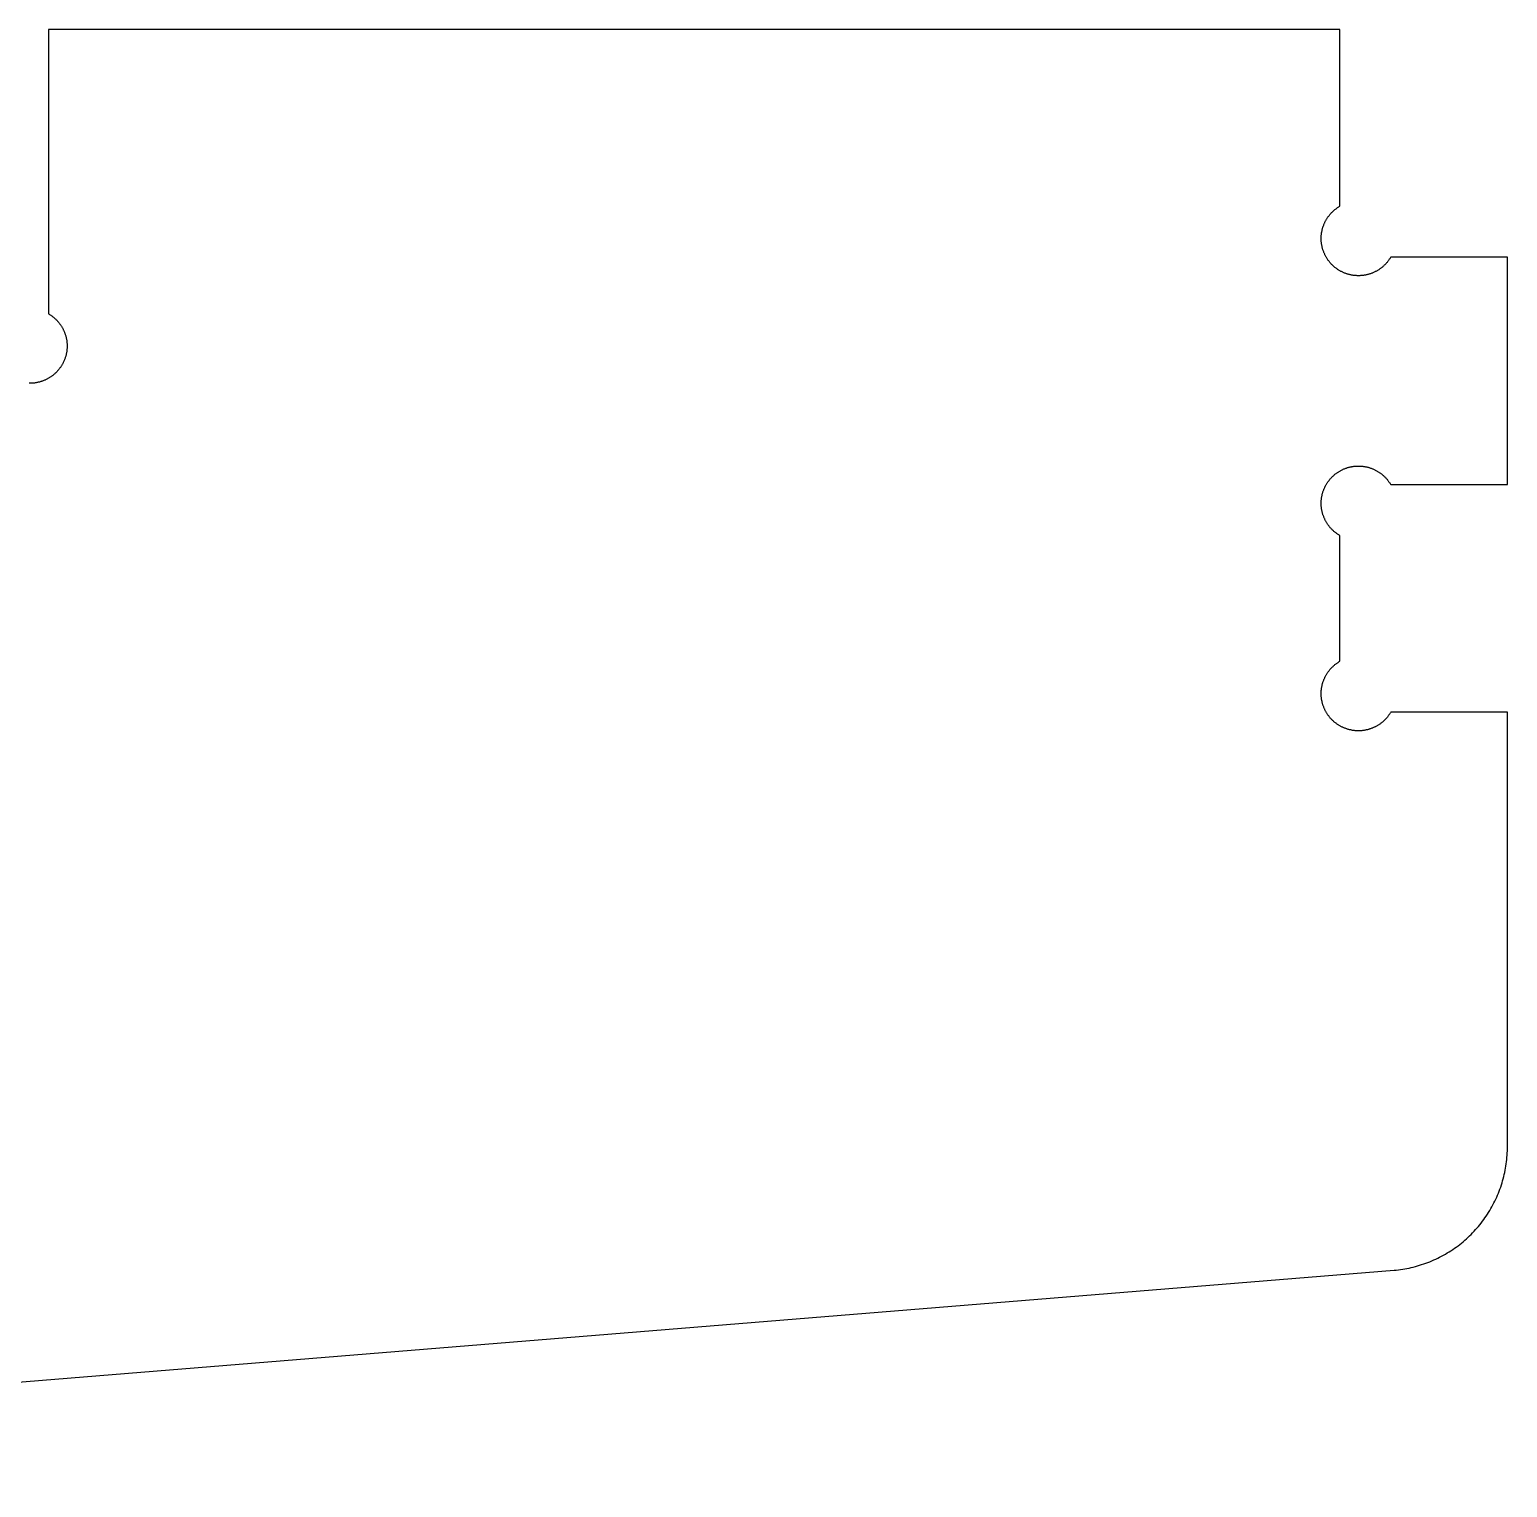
# Model space of a CAD drawing. Header units: metres. Extents: x 20 to 1960, y 15 to 485.
# Drawn here: x 1232 to 1470, y 250.1 to 485 of the extents above; entities that cross this region are included whole.
import ezdxf

# ---------------------------------------------------------------- set-up
doc = ezdxf.new("R2010")
doc.units = ezdxf.units.M

msp = doc.modelspace()

# ---------------------------------------------------------------- linework, layer by layer
for p, q in [((1443, 485), (1235, 485)), ((1235, 485), (1235, 439.196)), ((1443, 456.529), (1443, 485)), ((1440.97, 454.601), (1441.03, 454.688)), ((1441.03, 454.688), (1441.09, 454.775)), ((1441.09, 454.775), (1441.15, 454.86)), ((1441.15, 454.86), (1441.21, 454.944)), ((1441.21, 454.944), (1441.27, 455.027)), ((1441.27, 455.027), (1441.34, 455.109)), ((1441.34, 455.109), (1441.4, 455.19)), ((1441.4, 455.19), (1441.47, 455.27)), ((1441.47, 455.27), (1441.54, 455.348)), ((1441.54, 455.348), (1441.61, 455.425)), ((1441.61, 455.425), (1441.68, 455.501)), ((1441.68, 455.501), (1441.76, 455.576)), ((1441.76, 455.576), (1441.83, 455.649)), ((1441.83, 455.649), (1441.91, 455.721)), ((1441.91, 455.721), (1441.99, 455.792)), ((1441.99, 455.792), (1442.06, 455.862)), ((1442.06, 455.862), (1442.14, 455.93)), ((1442.14, 455.93), (1442.22, 455.996)), ((1442.22, 455.996), (1442.31, 456.061)), ((1442.31, 456.061), (1442.39, 456.125)), ((1442.39, 456.125), (1442.47, 456.187)), ((1442.47, 456.187), (1442.56, 456.248)), ((1442.56, 456.248), (1442.64, 456.308)), ((1442.64, 456.308), (1442.73, 456.365)), ((1442.73, 456.365), (1442.82, 456.422)), ((1442.82, 456.422), (1442.91, 456.476)), ((1442.91, 456.476), (1443, 456.529)), ((1440.07, 452.272), (1440.09, 452.375)), ((1440.09, 452.375), (1440.11, 452.478)), ((1440.11, 452.478), (1440.13, 452.581)), ((1440.13, 452.581), (1440.15, 452.683)), ((1440.15, 452.683), (1440.18, 452.785)), ((1440.18, 452.785), (1440.2, 452.886)), ((1440.2, 452.886), (1440.23, 452.987)), ((1440.23, 452.987), (1440.26, 453.088)), ((1440.26, 453.088), (1440.29, 453.187)), ((1440.29, 453.187), (1440.33, 453.287)), ((1440.33, 453.287), (1440.36, 453.385)), ((1440.36, 453.385), (1440.4, 453.484)), ((1440.4, 453.484), (1440.44, 453.581)), ((1440.44, 453.581), (1440.48, 453.678)), ((1440.48, 453.678), (1440.52, 453.774)), ((1440.52, 453.774), (1440.56, 453.869)), ((1440.56, 453.869), (1440.61, 453.964)), ((1440.61, 453.964), (1440.65, 454.057)), ((1440.65, 454.057), (1440.7, 454.15)), ((1440.7, 454.15), (1440.75, 454.242)), ((1440.75, 454.242), (1440.8, 454.333)), ((1440.8, 454.333), (1440.86, 454.424)), ((1440.86, 454.424), (1440.91, 454.513)), ((1440.91, 454.513), (1440.97, 454.601)), ((1440, 451.543), (1440.01, 451.647)), ((1440, 451.438), (1440, 451.543)), ((1440, 451.333), (1440, 451.438)), ((1440, 451.229), (1440, 451.333)), ((1440, 451.124), (1440, 451.229)), ((1440.01, 451.019), (1440, 451.124)), ((1440.01, 451.752), (1440.02, 451.856)), ((1440.01, 451.647), (1440.01, 451.752)), ((1440.01, 450.915), (1440.01, 451.019)), ((1440.02, 450.81), (1440.01, 450.915)), ((1440.02, 451.856), (1440.03, 451.961)), ((1440.03, 450.706), (1440.02, 450.81)), ((1440.03, 451.961), (1440.04, 452.065)), ((1440.04, 450.602), (1440.03, 450.706)), ((1440.04, 452.065), (1440.06, 452.168)), ((1440.06, 450.498), (1440.04, 450.602)), ((1440.06, 452.168), (1440.07, 452.272)), ((1440.07, 450.395), (1440.06, 450.498)), ((1440.09, 450.291), (1440.07, 450.395)), ((1440.11, 450.188), (1440.09, 450.291)), ((1440.13, 450.086), (1440.11, 450.188)), ((1440.15, 449.984), (1440.13, 450.086)), ((1440.18, 449.882), (1440.15, 449.984)), ((1440.2, 449.78), (1440.18, 449.882)), ((1440.23, 449.68), (1440.2, 449.78)), ((1440.26, 449.579), (1440.23, 449.68)), ((1440.29, 449.479), (1440.26, 449.579)), ((1440.33, 449.38), (1440.29, 449.479)), ((1440.36, 449.281), (1440.33, 449.38)), ((1440.4, 449.183), (1440.36, 449.281)), ((1440.44, 449.086), (1440.4, 449.183)), ((1440.48, 448.989), (1440.44, 449.086)), ((1440.52, 448.893), (1440.48, 448.989)), ((1440.56, 448.798), (1440.52, 448.893)), ((1440.61, 448.703), (1440.56, 448.798)), ((1440.65, 448.609), (1440.61, 448.703)), ((1440.7, 448.517), (1440.65, 448.609)), ((1440.75, 448.424), (1440.7, 448.517)), ((1440.8, 448.333), (1440.75, 448.424)), ((1440.86, 448.243), (1440.8, 448.333)), ((1440.91, 448.154), (1440.86, 448.243)), ((1440.97, 448.065), (1440.91, 448.154)), ((1441.03, 447.978), (1440.97, 448.065)), ((1441.09, 447.892), (1441.03, 447.978)), ((1441.15, 447.807), (1441.09, 447.892)), ((1441.21, 447.722), (1441.15, 447.807)), ((1441.27, 447.639), (1441.21, 447.722)), ((1441.34, 447.557), (1441.27, 447.639)), ((1441.4, 447.477), (1441.34, 447.557)), ((1450.66, 447.557), (1450.6, 447.477)), ((1450.73, 447.639), (1450.66, 447.557)), ((1450.79, 447.722), (1450.73, 447.639)), ((1450.85, 447.807), (1450.79, 447.722)), ((1450.91, 447.892), (1450.85, 447.807)), ((1450.97, 447.978), (1450.91, 447.892)), ((1451.03, 448.065), (1450.97, 447.978)), ((1451.09, 448.154), (1451.03, 448.065)), ((1451.14, 448.243), (1451.09, 448.154)), ((1451.2, 448.333), (1451.14, 448.243)), ((1470, 448.333), (1451.2, 448.333)), ((1470, 411.667), (1470, 448.333)), ((1441.47, 447.397), (1441.4, 447.477)), ((1441.54, 447.319), (1441.47, 447.397)), ((1441.61, 447.241), (1441.54, 447.319)), ((1441.68, 447.165), (1441.61, 447.241)), ((1441.76, 447.091), (1441.68, 447.165)), ((1441.83, 447.017), (1441.76, 447.091)), ((1441.91, 446.945), (1441.83, 447.017)), ((1441.99, 446.874), (1441.91, 446.945)), ((1442.06, 446.805), (1441.99, 446.874)), ((1442.14, 446.737), (1442.06, 446.805)), ((1442.22, 446.67), (1442.14, 446.737)), ((1442.31, 446.605), (1442.22, 446.67)), ((1442.39, 446.542), (1442.31, 446.605)), ((1442.47, 446.479), (1442.39, 446.542)), ((1442.56, 446.418), (1442.47, 446.479)), ((1442.64, 446.359), (1442.56, 446.418)), ((1442.73, 446.301), (1442.64, 446.359)), ((1442.82, 446.245), (1442.73, 446.301)), ((1442.91, 446.19), (1442.82, 446.245)), ((1443, 446.137), (1442.91, 446.19)), ((1443.09, 446.086), (1443, 446.137)), ((1443.18, 446.036), (1443.09, 446.086)), ((1443.28, 445.987), (1443.18, 446.036)), ((1443.37, 445.941), (1443.28, 445.987)), ((1443.46, 445.896), (1443.37, 445.941)), ((1443.56, 445.852), (1443.46, 445.896)), ((1443.66, 445.81), (1443.56, 445.852)), ((1443.75, 445.77), (1443.66, 445.81)), ((1443.85, 445.732), (1443.75, 445.77)), ((1443.95, 445.695), (1443.85, 445.732)), ((1444.05, 445.66), (1443.95, 445.695)), ((1444.15, 445.627), (1444.05, 445.66)), ((1444.25, 445.596), (1444.15, 445.627)), ((1444.35, 445.566), (1444.25, 445.596)), ((1444.45, 445.538), (1444.35, 445.566)), ((1444.55, 445.512), (1444.45, 445.538)), ((1444.65, 445.487), (1444.55, 445.512)), ((1444.75, 445.464), (1444.65, 445.487)), ((1444.86, 445.444), (1444.75, 445.464)), ((1444.96, 445.424), (1444.86, 445.444)), ((1445.06, 445.407), (1444.96, 445.424)), ((1445.16, 445.392), (1445.06, 445.407)), ((1445.27, 445.378), (1445.16, 445.392)), ((1445.37, 445.366), (1445.27, 445.378)), ((1445.48, 445.356), (1445.37, 445.366)), ((1445.58, 445.348), (1445.48, 445.356)), ((1445.69, 445.342), (1445.58, 445.348)), ((1445.79, 445.337), (1445.69, 445.342)), ((1445.9, 445.334), (1445.79, 445.337)), ((1446, 445.333), (1445.9, 445.334)), ((1446.1, 445.334), (1446, 445.333)), ((1446.21, 445.337), (1446.1, 445.334)), ((1446.31, 445.342), (1446.21, 445.337)), ((1446.42, 445.348), (1446.31, 445.342)), ((1446.52, 445.356), (1446.42, 445.348)), ((1446.63, 445.366), (1446.52, 445.356)), ((1446.73, 445.378), (1446.63, 445.366)), ((1446.84, 445.392), (1446.73, 445.378)), ((1446.94, 445.407), (1446.84, 445.392)), ((1447.04, 445.424), (1446.94, 445.407)), ((1447.14, 445.444), (1447.04, 445.424)), ((1447.25, 445.464), (1447.14, 445.444)), ((1447.35, 445.487), (1447.25, 445.464)), ((1447.45, 445.512), (1447.35, 445.487)), ((1447.55, 445.538), (1447.45, 445.512)), ((1447.65, 445.566), (1447.55, 445.538)), ((1447.75, 445.596), (1447.65, 445.566)), ((1447.85, 445.627), (1447.75, 445.596)), ((1447.95, 445.66), (1447.85, 445.627)), ((1448.05, 445.695), (1447.95, 445.66)), ((1448.15, 445.732), (1448.05, 445.695)), ((1448.25, 445.77), (1448.15, 445.732)), ((1448.34, 445.81), (1448.25, 445.77)), ((1448.44, 445.852), (1448.34, 445.81)), ((1448.54, 445.896), (1448.44, 445.852)), ((1448.63, 445.941), (1448.54, 445.896)), ((1448.72, 445.987), (1448.63, 445.941)), ((1448.82, 446.036), (1448.72, 445.987)), ((1448.91, 446.086), (1448.82, 446.036)), ((1449, 446.137), (1448.91, 446.086)), ((1449.09, 446.19), (1449, 446.137)), ((1449.18, 446.245), (1449.09, 446.19)), ((1449.27, 446.301), (1449.18, 446.245)), ((1449.36, 446.359), (1449.27, 446.301)), ((1449.44, 446.418), (1449.36, 446.359)), ((1449.53, 446.479), (1449.44, 446.418)), ((1449.61, 446.542), (1449.53, 446.479)), ((1449.69, 446.605), (1449.61, 446.542)), ((1449.78, 446.67), (1449.69, 446.605)), ((1449.86, 446.737), (1449.78, 446.67)), ((1449.94, 446.805), (1449.86, 446.737)), ((1450.01, 446.874), (1449.94, 446.805)), ((1450.09, 446.945), (1450.01, 446.874)), ((1450.17, 447.017), (1450.09, 446.945)), ((1450.24, 447.091), (1450.17, 447.017)), ((1450.32, 447.165), (1450.24, 447.091)), ((1450.39, 447.241), (1450.32, 447.165)), ((1450.46, 447.319), (1450.39, 447.241)), ((1450.53, 447.397), (1450.46, 447.319)), ((1450.6, 447.477), (1450.53, 447.397)), ((1235, 439.196), (1235.09, 439.143)), ((1235.09, 439.143), (1235.18, 439.088)), ((1235.18, 439.088), (1235.27, 439.032)), ((1235.27, 439.032), (1235.36, 438.974)), ((1235.36, 438.974), (1235.44, 438.915)), ((1235.44, 438.915), (1235.53, 438.854)), ((1235.53, 438.854), (1235.61, 438.792)), ((1235.61, 438.792), (1235.69, 438.728)), ((1235.69, 438.728), (1235.78, 438.663)), ((1235.78, 438.663), (1235.86, 438.596)), ((1235.86, 438.596), (1235.94, 438.528)), ((1235.94, 438.528), (1236.01, 438.459)), ((1236.01, 438.459), (1236.09, 438.388)), ((1236.09, 438.388), (1236.17, 438.316)), ((1236.17, 438.316), (1236.24, 438.243)), ((1236.24, 438.243), (1236.32, 438.168)), ((1236.32, 438.168), (1236.39, 438.092)), ((1236.39, 438.092), (1236.46, 438.015)), ((1236.46, 438.015), (1236.53, 437.936)), ((1236.53, 437.936), (1236.6, 437.857)), ((1236.6, 437.857), (1236.66, 437.776)), ((1236.66, 437.776), (1236.73, 437.694)), ((1236.73, 437.694), (1236.79, 437.611)), ((1236.79, 437.611), (1236.85, 437.527)), ((1236.85, 437.527), (1236.91, 437.441)), ((1236.91, 437.441), (1236.97, 437.355)), ((1236.97, 437.355), (1237.03, 437.268)), ((1237.03, 437.268), (1237.09, 437.18)), ((1237.09, 437.18), (1237.14, 437.09)), ((1237.14, 437.09), (1237.2, 437)), ((1237.2, 437), (1237.25, 436.909)), ((1237.25, 436.909), (1237.3, 436.817)), ((1237.3, 436.817), (1237.35, 436.724)), ((1237.35, 436.724), (1237.39, 436.63)), ((1237.39, 436.63), (1237.44, 436.536)), ((1237.44, 436.536), (1237.48, 436.44)), ((1237.48, 436.44), (1237.52, 436.344)), ((1237.52, 436.344), (1237.56, 436.248)), ((1237.56, 436.248), (1237.6, 436.15)), ((1237.6, 436.15), (1237.64, 436.052)), ((1237.64, 436.052), (1237.67, 435.953)), ((1237.67, 435.953), (1237.71, 435.854)), ((1237.71, 435.854), (1237.74, 435.754)), ((1237.74, 435.754), (1237.77, 435.654)), ((1237.77, 435.654), (1237.8, 435.553)), ((1237.8, 435.553), (1237.82, 435.452)), ((1237.82, 435.452), (1237.85, 435.35)), ((1237.85, 435.35), (1237.87, 435.247)), ((1237.87, 435.247), (1237.89, 435.145)), ((1237.89, 435.145), (1237.91, 435.042)), ((1237.91, 435.042), (1237.93, 434.939)), ((1237.93, 434.939), (1237.94, 434.835)), ((1237.94, 434.835), (1237.96, 434.731)), ((1237.96, 433.269), (1237.94, 433.165)), ((1237.96, 434.731), (1237.97, 434.627)), ((1237.97, 433.373), (1237.96, 433.269)), ((1237.97, 434.627), (1237.98, 434.523)), ((1237.98, 433.477), (1237.97, 433.373)), ((1237.98, 434.523), (1237.99, 434.419)), ((1237.99, 433.581), (1237.98, 433.477)), ((1237.99, 434.419), (1237.99, 434.314)), ((1237.99, 434.314), (1238, 434.209)), ((1238, 433.791), (1237.99, 433.686)), ((1237.99, 433.686), (1237.99, 433.581)), ((1238, 434.209), (1238, 434.105)), ((1238, 434.105), (1238, 434)), ((1238, 434), (1238, 433.895)), ((1238, 433.895), (1238, 433.791)), ((1237.14, 430.91), (1237.09, 430.82)), ((1237.2, 431), (1237.14, 430.91)), ((1237.25, 431.091), (1237.2, 431)), ((1237.3, 431.183), (1237.25, 431.091)), ((1237.35, 431.276), (1237.3, 431.183)), ((1237.39, 431.37), (1237.35, 431.276)), ((1237.44, 431.464), (1237.39, 431.37)), ((1237.48, 431.56), (1237.44, 431.464)), ((1237.52, 431.656), (1237.48, 431.56)), ((1237.56, 431.752), (1237.52, 431.656)), ((1237.6, 431.85), (1237.56, 431.752)), ((1237.64, 431.948), (1237.6, 431.85)), ((1237.67, 432.047), (1237.64, 431.948)), ((1237.71, 432.146), (1237.67, 432.047)), ((1237.74, 432.246), (1237.71, 432.146)), ((1237.77, 432.346), (1237.74, 432.246)), ((1237.8, 432.447), (1237.77, 432.346)), ((1237.82, 432.548), (1237.8, 432.447)), ((1237.85, 432.65), (1237.82, 432.548)), ((1237.87, 432.753), (1237.85, 432.65)), ((1237.89, 432.855), (1237.87, 432.753)), ((1237.91, 432.958), (1237.89, 432.855)), ((1237.93, 433.061), (1237.91, 432.958)), ((1237.94, 433.165), (1237.93, 433.061)), ((1234.44, 428.519), (1234.34, 428.477)), ((1234.54, 428.562), (1234.44, 428.519)), ((1234.63, 428.607), (1234.54, 428.562)), ((1234.72, 428.654), (1234.63, 428.607)), ((1234.82, 428.702), (1234.72, 428.654)), ((1234.91, 428.752), (1234.82, 428.702)), ((1235, 428.804), (1234.91, 428.752)), ((1235.09, 428.857), (1235, 428.804)), ((1235.18, 428.912), (1235.09, 428.857)), ((1235.27, 428.968), (1235.18, 428.912)), ((1235.36, 429.026), (1235.27, 428.968)), ((1235.44, 429.085), (1235.36, 429.026)), ((1235.53, 429.146), (1235.44, 429.085)), ((1235.61, 429.208), (1235.53, 429.146)), ((1235.69, 429.272), (1235.61, 429.208)), ((1235.78, 429.337), (1235.69, 429.272)), ((1235.86, 429.404), (1235.78, 429.337)), ((1235.94, 429.472), (1235.86, 429.404)), ((1236.01, 429.541), (1235.94, 429.472)), ((1236.09, 429.612), (1236.01, 429.541)), ((1236.17, 429.684), (1236.09, 429.612)), ((1236.24, 429.757), (1236.17, 429.684)), ((1236.32, 429.832), (1236.24, 429.757)), ((1236.39, 429.908), (1236.32, 429.832)), ((1236.46, 429.985), (1236.39, 429.908)), ((1236.53, 430.064), (1236.46, 429.985)), ((1236.6, 430.143), (1236.53, 430.064)), ((1236.66, 430.224), (1236.6, 430.143)), ((1236.73, 430.306), (1236.66, 430.224)), ((1236.79, 430.389), (1236.73, 430.306)), ((1236.85, 430.473), (1236.79, 430.389)), ((1236.91, 430.559), (1236.85, 430.473)), ((1236.97, 430.645), (1236.91, 430.559)), ((1237.03, 430.732), (1236.97, 430.645)), ((1237.09, 430.82), (1237.03, 430.732)), ((1232, 428), (1231.9, 428.001)), ((1232.1, 428.001), (1232, 428)), ((1232.21, 428.004), (1232.1, 428.001)), ((1232.31, 428.008), (1232.21, 428.004)), ((1232.42, 428.015), (1232.31, 428.008)), ((1232.52, 428.023), (1232.42, 428.015)), ((1232.63, 428.033), (1232.52, 428.023)), ((1232.73, 428.045), (1232.63, 428.033)), ((1232.84, 428.058), (1232.73, 428.045)), ((1232.94, 428.074), (1232.84, 428.058)), ((1233.04, 428.091), (1232.94, 428.074)), ((1233.14, 428.11), (1233.04, 428.091)), ((1233.25, 428.131), (1233.14, 428.11)), ((1233.35, 428.154), (1233.25, 428.131)), ((1233.45, 428.178), (1233.35, 428.154)), ((1233.55, 428.204), (1233.45, 428.178)), ((1233.65, 428.232), (1233.55, 428.204)), ((1233.75, 428.262), (1233.65, 428.232)), ((1233.85, 428.294), (1233.75, 428.262)), ((1233.95, 428.327), (1233.85, 428.294)), ((1234.05, 428.362), (1233.95, 428.327)), ((1234.15, 428.399), (1234.05, 428.362)), ((1234.25, 428.437), (1234.15, 428.399)), ((1234.34, 428.477), (1234.25, 428.437)), ((1443.66, 414.19), (1443.75, 414.23)), ((1443.75, 414.23), (1443.85, 414.268)), ((1443.85, 414.268), (1443.95, 414.305)), ((1443.95, 414.305), (1444.05, 414.34)), ((1444.05, 414.34), (1444.15, 414.373)), ((1444.15, 414.373), (1444.25, 414.404)), ((1444.25, 414.404), (1444.35, 414.434)), ((1444.35, 414.434), (1444.45, 414.462)), ((1444.45, 414.462), (1444.55, 414.488)), ((1444.55, 414.488), (1444.65, 414.513)), ((1444.65, 414.513), (1444.75, 414.536)), ((1444.75, 414.536), (1444.86, 414.556)), ((1444.86, 414.556), (1444.96, 414.576)), ((1444.96, 414.576), (1445.06, 414.593)), ((1445.06, 414.593), (1445.16, 414.608)), ((1445.16, 414.608), (1445.27, 414.622)), ((1445.27, 414.622), (1445.37, 414.634)), ((1445.37, 414.634), (1445.48, 414.644)), ((1445.48, 414.644), (1445.58, 414.652)), ((1445.58, 414.652), (1445.69, 414.658)), ((1445.69, 414.658), (1445.79, 414.663)), ((1445.79, 414.663), (1445.9, 414.666)), ((1445.9, 414.666), (1446, 414.667)), ((1446, 414.667), (1446.1, 414.666)), ((1446.1, 414.666), (1446.21, 414.663)), ((1446.21, 414.663), (1446.31, 414.658)), ((1446.31, 414.658), (1446.42, 414.652)), ((1446.42, 414.652), (1446.52, 414.644)), ((1446.52, 414.644), (1446.63, 414.634)), ((1446.63, 414.634), (1446.73, 414.622)), ((1446.73, 414.622), (1446.84, 414.608)), ((1446.84, 414.608), (1446.94, 414.593)), ((1446.94, 414.593), (1447.04, 414.576)), ((1447.04, 414.576), (1447.14, 414.556)), ((1447.14, 414.556), (1447.25, 414.536)), ((1447.25, 414.536), (1447.35, 414.513)), ((1447.35, 414.513), (1447.45, 414.488)), ((1447.45, 414.488), (1447.55, 414.462)), ((1447.55, 414.462), (1447.65, 414.434)), ((1447.65, 414.434), (1447.75, 414.404)), ((1447.75, 414.404), (1447.85, 414.373)), ((1447.85, 414.373), (1447.95, 414.34)), ((1447.95, 414.34), (1448.05, 414.305)), ((1448.05, 414.305), (1448.15, 414.268)), ((1448.15, 414.268), (1448.25, 414.23)), ((1448.25, 414.23), (1448.34, 414.19)), ((1440.86, 411.757), (1440.91, 411.846)), ((1440.91, 411.846), (1440.97, 411.935)), ((1440.97, 411.935), (1441.03, 412.022)), ((1441.03, 412.022), (1441.09, 412.108)), ((1441.09, 412.108), (1441.15, 412.193)), ((1441.15, 412.193), (1441.21, 412.278)), ((1441.21, 412.278), (1441.27, 412.361)), ((1441.27, 412.361), (1441.34, 412.443)), ((1441.34, 412.443), (1441.4, 412.523)), ((1441.4, 412.523), (1441.47, 412.603)), ((1441.47, 412.603), (1441.54, 412.681)), ((1441.54, 412.681), (1441.61, 412.759)), ((1441.61, 412.759), (1441.68, 412.835)), ((1441.68, 412.835), (1441.76, 412.909)), ((1441.76, 412.909), (1441.83, 412.983)), ((1441.83, 412.983), (1441.91, 413.055)), ((1441.91, 413.055), (1441.99, 413.126)), ((1441.99, 413.126), (1442.06, 413.195)), ((1442.06, 413.195), (1442.14, 413.263)), ((1442.14, 413.263), (1442.22, 413.33)), ((1442.22, 413.33), (1442.31, 413.395)), ((1442.31, 413.395), (1442.39, 413.458)), ((1442.39, 413.458), (1442.47, 413.521)), ((1442.47, 413.521), (1442.56, 413.582)), ((1442.56, 413.582), (1442.64, 413.641)), ((1442.64, 413.641), (1442.73, 413.699)), ((1442.73, 413.699), (1442.82, 413.755)), ((1442.82, 413.755), (1442.91, 413.81)), ((1442.91, 413.81), (1443, 413.863)), ((1443, 413.863), (1443.09, 413.914)), ((1443.09, 413.914), (1443.18, 413.964)), ((1443.18, 413.964), (1443.28, 414.013)), ((1443.28, 414.013), (1443.37, 414.059)), ((1443.37, 414.059), (1443.46, 414.104)), ((1443.46, 414.104), (1443.56, 414.148)), ((1443.56, 414.148), (1443.66, 414.19)), ((1448.34, 414.19), (1448.44, 414.148)), ((1448.44, 414.148), (1448.54, 414.104)), ((1448.54, 414.104), (1448.63, 414.059)), ((1448.63, 414.059), (1448.72, 414.013)), ((1448.72, 414.013), (1448.82, 413.964)), ((1448.82, 413.964), (1448.91, 413.914)), ((1448.91, 413.914), (1449, 413.863)), ((1449, 413.863), (1449.09, 413.81)), ((1449.09, 413.81), (1449.18, 413.755)), ((1449.18, 413.755), (1449.27, 413.699)), ((1449.27, 413.699), (1449.36, 413.641)), ((1449.36, 413.641), (1449.44, 413.582)), ((1449.44, 413.582), (1449.53, 413.521)), ((1449.53, 413.521), (1449.61, 413.458)), ((1449.61, 413.458), (1449.69, 413.395)), ((1449.69, 413.395), (1449.78, 413.33)), ((1449.78, 413.33), (1449.86, 413.263)), ((1449.86, 413.263), (1449.94, 413.195)), ((1449.94, 413.195), (1450.01, 413.126)), ((1450.01, 413.126), (1450.09, 413.055)), ((1450.09, 413.055), (1450.17, 412.983)), ((1450.17, 412.983), (1450.24, 412.909)), ((1450.24, 412.909), (1450.32, 412.835)), ((1450.32, 412.835), (1450.39, 412.759)), ((1450.39, 412.759), (1450.46, 412.681)), ((1450.46, 412.681), (1450.53, 412.603)), ((1450.53, 412.603), (1450.6, 412.523)), ((1450.6, 412.523), (1450.66, 412.443)), ((1450.66, 412.443), (1450.73, 412.361)), ((1450.73, 412.361), (1450.79, 412.278)), ((1450.79, 412.278), (1450.85, 412.193)), ((1450.85, 412.193), (1450.91, 412.108)), ((1450.91, 412.108), (1450.97, 412.022)), ((1450.97, 412.022), (1451.03, 411.935)), ((1451.03, 411.935), (1451.09, 411.846)), ((1451.09, 411.846), (1451.14, 411.757)), ((1440.04, 409.398), (1440.06, 409.502)), ((1440.06, 409.502), (1440.07, 409.605)), ((1440.07, 409.605), (1440.09, 409.709)), ((1440.09, 409.709), (1440.11, 409.812)), ((1440.11, 409.812), (1440.13, 409.914)), ((1440.13, 409.914), (1440.15, 410.016)), ((1440.15, 410.016), (1440.18, 410.118)), ((1440.18, 410.118), (1440.2, 410.22)), ((1440.2, 410.22), (1440.23, 410.32)), ((1440.23, 410.32), (1440.26, 410.421)), ((1440.26, 410.421), (1440.29, 410.521)), ((1440.29, 410.521), (1440.33, 410.62)), ((1440.33, 410.62), (1440.36, 410.719)), ((1440.36, 410.719), (1440.4, 410.817)), ((1440.4, 410.817), (1440.44, 410.914)), ((1440.44, 410.914), (1440.48, 411.011)), ((1440.48, 411.011), (1440.52, 411.107)), ((1440.52, 411.107), (1440.56, 411.202)), ((1440.56, 411.202), (1440.61, 411.297)), ((1440.61, 411.297), (1440.65, 411.391)), ((1440.65, 411.391), (1440.7, 411.484)), ((1440.7, 411.484), (1440.75, 411.576)), ((1440.75, 411.576), (1440.8, 411.667)), ((1440.8, 411.667), (1440.86, 411.757)), ((1451.14, 411.757), (1451.2, 411.667)), ((1451.2, 411.667), (1470, 411.667)), ((1440, 408.876), (1440.01, 408.981)), ((1440, 408.771), (1440, 408.876)), ((1440, 408.667), (1440, 408.771)), ((1440, 408.562), (1440, 408.667)), ((1440, 408.457), (1440, 408.562)), ((1440.01, 408.353), (1440, 408.457)), ((1440.01, 409.085), (1440.02, 409.19)), ((1440.01, 408.981), (1440.01, 409.085)), ((1440.01, 408.248), (1440.01, 408.353)), ((1440.02, 408.144), (1440.01, 408.248)), ((1440.02, 409.19), (1440.03, 409.294)), ((1440.03, 408.039), (1440.02, 408.144)), ((1440.03, 409.294), (1440.04, 409.398)), ((1440.04, 407.935), (1440.03, 408.039)), ((1440.06, 407.832), (1440.04, 407.935)), ((1440.07, 407.728), (1440.06, 407.832)), ((1440.09, 407.625), (1440.07, 407.728)), ((1440.11, 407.522), (1440.09, 407.625)), ((1440.13, 407.419), (1440.11, 407.522)), ((1440.15, 407.317), (1440.13, 407.419)), ((1440.18, 407.215), (1440.15, 407.317)), ((1440.2, 407.114), (1440.18, 407.215)), ((1440.23, 407.013), (1440.2, 407.114)), ((1440.26, 406.912), (1440.23, 407.013)), ((1440.29, 406.813), (1440.26, 406.912)), ((1440.33, 406.713), (1440.29, 406.813)), ((1440.36, 406.615), (1440.33, 406.713)), ((1440.4, 406.516), (1440.36, 406.615)), ((1440.44, 406.419), (1440.4, 406.516)), ((1440.48, 406.322), (1440.44, 406.419)), ((1440.52, 406.226), (1440.48, 406.322)), ((1440.56, 406.131), (1440.52, 406.226)), ((1440.61, 406.036), (1440.56, 406.131)), ((1440.65, 405.943), (1440.61, 406.036)), ((1440.7, 405.85), (1440.65, 405.943)), ((1440.75, 405.758), (1440.7, 405.85)), ((1440.8, 405.667), (1440.75, 405.758)), ((1440.86, 405.576), (1440.8, 405.667)), ((1440.91, 405.487), (1440.86, 405.576)), ((1440.97, 405.399), (1440.91, 405.487)), ((1441.03, 405.312), (1440.97, 405.399)), ((1441.09, 405.225), (1441.03, 405.312)), ((1441.15, 405.14), (1441.09, 405.225)), ((1441.21, 405.056), (1441.15, 405.14)), ((1441.27, 404.973), (1441.21, 405.056)), ((1441.34, 404.891), (1441.27, 404.973)), ((1441.4, 404.81), (1441.34, 404.891)), ((1441.47, 404.73), (1441.4, 404.81)), ((1441.54, 404.652), (1441.47, 404.73)), ((1441.61, 404.575), (1441.54, 404.652)), ((1441.68, 404.499), (1441.61, 404.575)), ((1441.76, 404.424), (1441.68, 404.499)), ((1441.83, 404.351), (1441.76, 404.424)), ((1441.91, 404.279), (1441.83, 404.351)), ((1441.99, 404.208), (1441.91, 404.279)), ((1442.06, 404.138), (1441.99, 404.208)), ((1442.14, 404.07), (1442.06, 404.138)), ((1442.22, 404.004), (1442.14, 404.07)), ((1442.31, 403.939), (1442.22, 404.004)), ((1442.39, 403.875), (1442.31, 403.939)), ((1442.47, 403.813), (1442.39, 403.875)), ((1442.56, 403.752), (1442.47, 403.813)), ((1442.64, 403.692), (1442.56, 403.752)), ((1442.73, 403.635), (1442.64, 403.692)), ((1442.82, 403.578), (1442.73, 403.635)), ((1442.91, 403.524), (1442.82, 403.578)), ((1443, 403.471), (1442.91, 403.524)), ((1443, 383.196), (1443, 403.471)), ((1440.7, 380.817), (1440.75, 380.909)), ((1440.75, 380.909), (1440.8, 381)), ((1440.8, 381), (1440.86, 381.09)), ((1440.86, 381.09), (1440.91, 381.18)), ((1440.91, 381.18), (1440.97, 381.268)), ((1440.97, 381.268), (1441.03, 381.355)), ((1441.03, 381.355), (1441.09, 381.441)), ((1441.09, 381.441), (1441.15, 381.527)), ((1441.15, 381.527), (1441.21, 381.611)), ((1441.21, 381.611), (1441.27, 381.694)), ((1441.27, 381.694), (1441.34, 381.776)), ((1441.34, 381.776), (1441.4, 381.857)), ((1441.4, 381.857), (1441.47, 381.936)), ((1441.47, 381.936), (1441.54, 382.015)), ((1441.54, 382.015), (1441.61, 382.092)), ((1441.61, 382.092), (1441.68, 382.168)), ((1441.68, 382.168), (1441.76, 382.243)), ((1441.76, 382.243), (1441.83, 382.316)), ((1441.83, 382.316), (1441.91, 382.388)), ((1441.91, 382.388), (1441.99, 382.459)), ((1441.99, 382.459), (1442.06, 382.528)), ((1442.06, 382.528), (1442.14, 382.596)), ((1442.14, 382.596), (1442.22, 382.663)), ((1442.22, 382.663), (1442.31, 382.728)), ((1442.31, 382.728), (1442.39, 382.792)), ((1442.39, 382.792), (1442.47, 382.854)), ((1442.47, 382.854), (1442.56, 382.915)), ((1442.56, 382.915), (1442.64, 382.974)), ((1442.64, 382.974), (1442.73, 383.032)), ((1442.73, 383.032), (1442.82, 383.088)), ((1442.82, 383.088), (1442.91, 383.143)), ((1442.91, 383.143), (1443, 383.196)), ((1440.01, 378.419), (1440.02, 378.523)), ((1440.02, 378.523), (1440.03, 378.627)), ((1440.03, 378.627), (1440.04, 378.731)), ((1440.04, 378.731), (1440.06, 378.835)), ((1440.06, 378.835), (1440.07, 378.939)), ((1440.07, 378.939), (1440.09, 379.042)), ((1440.09, 379.042), (1440.11, 379.145)), ((1440.11, 379.145), (1440.13, 379.247)), ((1440.13, 379.247), (1440.15, 379.35)), ((1440.15, 379.35), (1440.18, 379.452)), ((1440.18, 379.452), (1440.2, 379.553)), ((1440.2, 379.553), (1440.23, 379.654)), ((1440.23, 379.654), (1440.26, 379.754)), ((1440.26, 379.754), (1440.29, 379.854)), ((1440.29, 379.854), (1440.33, 379.953)), ((1440.33, 379.953), (1440.36, 380.052)), ((1440.36, 380.052), (1440.4, 380.15)), ((1440.4, 380.15), (1440.44, 380.248)), ((1440.44, 380.248), (1440.48, 380.344)), ((1440.48, 380.344), (1440.52, 380.44)), ((1440.52, 380.44), (1440.56, 380.536)), ((1440.56, 380.536), (1440.61, 380.63)), ((1440.61, 380.63), (1440.65, 380.724)), ((1440.65, 380.724), (1440.7, 380.817)), ((1440, 378.209), (1440.01, 378.314)), ((1440, 378.105), (1440, 378.209)), ((1440, 378), (1440, 378.105)), ((1440, 377.895), (1440, 378)), ((1440, 377.791), (1440, 377.895)), ((1440.01, 377.686), (1440, 377.791)), ((1440.01, 378.314), (1440.01, 378.419)), ((1440.01, 377.581), (1440.01, 377.686)), ((1440.02, 377.477), (1440.01, 377.581)), ((1440.03, 377.373), (1440.02, 377.477)), ((1440.04, 377.269), (1440.03, 377.373)), ((1440.06, 377.165), (1440.04, 377.269)), ((1440.07, 377.061), (1440.06, 377.165)), ((1440.09, 376.958), (1440.07, 377.061)), ((1440.11, 376.855), (1440.09, 376.958)), ((1440.13, 376.753), (1440.11, 376.855)), ((1440.15, 376.65), (1440.13, 376.753)), ((1440.18, 376.548), (1440.15, 376.65)), ((1440.2, 376.447), (1440.18, 376.548)), ((1440.23, 376.346), (1440.2, 376.447)), ((1440.26, 376.246), (1440.23, 376.346)), ((1440.29, 376.146), (1440.26, 376.246)), ((1440.33, 376.047), (1440.29, 376.146)), ((1440.36, 375.948), (1440.33, 376.047)), ((1440.4, 375.85), (1440.36, 375.948)), ((1440.44, 375.752), (1440.4, 375.85)), ((1440.48, 375.656), (1440.44, 375.752)), ((1440.52, 375.56), (1440.48, 375.656)), ((1440.56, 375.464), (1440.52, 375.56)), ((1440.61, 375.37), (1440.56, 375.464)), ((1440.65, 375.276), (1440.61, 375.37)), ((1440.7, 375.183), (1440.65, 375.276)), ((1440.75, 375.091), (1440.7, 375.183)), ((1440.8, 375), (1440.75, 375.091)), ((1440.86, 374.91), (1440.8, 375)), ((1440.91, 374.82), (1440.86, 374.91)), ((1440.97, 374.732), (1440.91, 374.82)), ((1441.03, 374.645), (1440.97, 374.732)), ((1441.09, 374.559), (1441.03, 374.645)), ((1441.15, 374.473), (1441.09, 374.559)), ((1441.21, 374.389), (1441.15, 374.473)), ((1441.27, 374.306), (1441.21, 374.389)), ((1441.34, 374.224), (1441.27, 374.306)), ((1441.4, 374.143), (1441.34, 374.224)), ((1441.47, 374.064), (1441.4, 374.143)), ((1441.54, 373.985), (1441.47, 374.064)), ((1441.61, 373.908), (1441.54, 373.985)), ((1441.68, 373.832), (1441.61, 373.908)), ((1441.76, 373.757), (1441.68, 373.832)), ((1441.83, 373.684), (1441.76, 373.757)), ((1450.24, 373.757), (1450.17, 373.684)), ((1450.32, 373.832), (1450.24, 373.757)), ((1450.39, 373.908), (1450.32, 373.832)), ((1450.46, 373.985), (1450.39, 373.908)), ((1450.53, 374.064), (1450.46, 373.985)), ((1450.6, 374.143), (1450.53, 374.064)), ((1450.66, 374.224), (1450.6, 374.143)), ((1450.73, 374.306), (1450.66, 374.224)), ((1450.79, 374.389), (1450.73, 374.306)), ((1450.85, 374.473), (1450.79, 374.389)), ((1450.91, 374.559), (1450.85, 374.473)), ((1450.97, 374.645), (1450.91, 374.559)), ((1451.03, 374.732), (1450.97, 374.645)), ((1451.09, 374.82), (1451.03, 374.732)), ((1451.14, 374.91), (1451.09, 374.82)), ((1451.2, 375), (1451.14, 374.91)), ((1470, 375), (1451.2, 375)), ((1470, 305), (1470, 375)), ((1441.91, 373.612), (1441.83, 373.684)), ((1441.99, 373.541), (1441.91, 373.612)), ((1442.06, 373.472), (1441.99, 373.541)), ((1442.14, 373.404), (1442.06, 373.472)), ((1442.22, 373.337), (1442.14, 373.404)), ((1442.31, 373.272), (1442.22, 373.337)), ((1442.39, 373.208), (1442.31, 373.272)), ((1442.47, 373.146), (1442.39, 373.208)), ((1442.56, 373.085), (1442.47, 373.146)), ((1442.64, 373.026), (1442.56, 373.085)), ((1442.73, 372.968), (1442.64, 373.026)), ((1442.82, 372.912), (1442.73, 372.968)), ((1442.91, 372.857), (1442.82, 372.912)), ((1443, 372.804), (1442.91, 372.857)), ((1443.09, 372.752), (1443, 372.804)), ((1443.18, 372.702), (1443.09, 372.752)), ((1443.28, 372.654), (1443.18, 372.702)), ((1443.37, 372.607), (1443.28, 372.654)), ((1443.46, 372.562), (1443.37, 372.607)), ((1443.56, 372.519), (1443.46, 372.562)), ((1443.66, 372.477), (1443.56, 372.519)), ((1443.75, 372.437), (1443.66, 372.477)), ((1443.85, 372.399), (1443.75, 372.437)), ((1443.95, 372.362), (1443.85, 372.399)), ((1444.05, 372.327), (1443.95, 372.362)), ((1444.15, 372.294), (1444.05, 372.327)), ((1444.25, 372.262), (1444.15, 372.294)), ((1444.35, 372.232), (1444.25, 372.262)), ((1444.45, 372.204), (1444.35, 372.232)), ((1444.55, 372.178), (1444.45, 372.204)), ((1444.65, 372.154), (1444.55, 372.178)), ((1444.75, 372.131), (1444.65, 372.154)), ((1444.86, 372.11), (1444.75, 372.131)), ((1444.96, 372.091), (1444.86, 372.11)), ((1445.06, 372.074), (1444.96, 372.091)), ((1445.16, 372.058), (1445.06, 372.074)), ((1445.27, 372.045), (1445.16, 372.058)), ((1445.37, 372.033), (1445.27, 372.045)), ((1445.48, 372.023), (1445.37, 372.033)), ((1445.58, 372.015), (1445.48, 372.023)), ((1445.69, 372.008), (1445.58, 372.015)), ((1445.79, 372.004), (1445.69, 372.008)), ((1445.9, 372.001), (1445.79, 372.004)), ((1446, 372), (1445.9, 372.001)), ((1446.1, 372.001), (1446, 372)), ((1446.21, 372.004), (1446.1, 372.001)), ((1446.31, 372.008), (1446.21, 372.004)), ((1446.42, 372.015), (1446.31, 372.008)), ((1446.52, 372.023), (1446.42, 372.015)), ((1446.63, 372.033), (1446.52, 372.023)), ((1446.73, 372.045), (1446.63, 372.033)), ((1446.84, 372.058), (1446.73, 372.045)), ((1446.94, 372.074), (1446.84, 372.058)), ((1447.04, 372.091), (1446.94, 372.074)), ((1447.14, 372.11), (1447.04, 372.091)), ((1447.25, 372.131), (1447.14, 372.11)), ((1447.35, 372.154), (1447.25, 372.131)), ((1447.45, 372.178), (1447.35, 372.154)), ((1447.55, 372.204), (1447.45, 372.178)), ((1447.65, 372.232), (1447.55, 372.204)), ((1447.75, 372.262), (1447.65, 372.232)), ((1447.85, 372.294), (1447.75, 372.262)), ((1447.95, 372.327), (1447.85, 372.294)), ((1448.05, 372.362), (1447.95, 372.327)), ((1448.15, 372.399), (1448.05, 372.362)), ((1448.25, 372.437), (1448.15, 372.399)), ((1448.34, 372.477), (1448.25, 372.437)), ((1448.44, 372.519), (1448.34, 372.477)), ((1448.54, 372.562), (1448.44, 372.519)), ((1448.63, 372.607), (1448.54, 372.562)), ((1448.72, 372.654), (1448.63, 372.607)), ((1448.82, 372.702), (1448.72, 372.654)), ((1448.91, 372.752), (1448.82, 372.702)), ((1449, 372.804), (1448.91, 372.752)), ((1449.09, 372.857), (1449, 372.804)), ((1449.18, 372.912), (1449.09, 372.857)), ((1449.27, 372.968), (1449.18, 372.912)), ((1449.36, 373.026), (1449.27, 372.968)), ((1449.44, 373.085), (1449.36, 373.026)), ((1449.53, 373.146), (1449.44, 373.085)), ((1449.61, 373.208), (1449.53, 373.146)), ((1449.69, 373.272), (1449.61, 373.208)), ((1449.78, 373.337), (1449.69, 373.272)), ((1449.86, 373.404), (1449.78, 373.337)), ((1449.94, 373.472), (1449.86, 373.404)), ((1450.01, 373.541), (1449.94, 373.472)), ((1450.09, 373.612), (1450.01, 373.541)), ((1450.17, 373.684), (1450.09, 373.612)), ((1470, 304.651), (1470, 305)), ((1469.81, 302.217), (1469.85, 302.563)), ((1469.85, 302.563), (1469.89, 302.909)), ((1469.89, 302.909), (1469.92, 303.257)), ((1469.92, 303.257), (1469.95, 303.605)), ((1469.95, 303.605), (1469.97, 303.953)), ((1469.97, 303.953), (1469.99, 304.302)), ((1469.99, 304.302), (1470, 304.651)), ((1469.32, 299.824), (1469.41, 300.162)), ((1469.41, 300.162), (1469.49, 300.501)), ((1469.49, 300.501), (1469.56, 300.842)), ((1469.56, 300.842), (1469.63, 301.184)), ((1469.63, 301.184), (1469.7, 301.527)), ((1469.7, 301.527), (1469.75, 301.871)), ((1469.75, 301.871), (1469.81, 302.217)), ((1468.54, 297.508), (1468.67, 297.833)), ((1468.67, 297.833), (1468.79, 298.16)), ((1468.79, 298.16), (1468.91, 298.489)), ((1468.91, 298.489), (1469.02, 298.82)), ((1469.02, 298.82), (1469.13, 299.153)), ((1469.13, 299.153), (1469.23, 299.487)), ((1469.23, 299.487), (1469.32, 299.824)), ((1467.32, 295), (1467.49, 295.304)), ((1467.49, 295.304), (1467.66, 295.611)), ((1467.66, 295.611), (1467.82, 295.92)), ((1467.82, 295.92), (1467.98, 296.233)), ((1467.98, 296.233), (1468.13, 296.548)), ((1468.13, 296.548), (1468.27, 296.865)), ((1468.27, 296.865), (1468.41, 297.185)), ((1468.41, 297.185), (1468.54, 297.508)), ((1465.76, 292.687), (1465.97, 292.964)), ((1465.97, 292.964), (1466.18, 293.244)), ((1466.18, 293.244), (1466.38, 293.528)), ((1466.38, 293.528), (1466.58, 293.816)), ((1466.58, 293.816), (1466.77, 294.107)), ((1466.77, 294.107), (1466.96, 294.402)), ((1466.96, 294.402), (1467.14, 294.699)), ((1467.14, 294.699), (1467.32, 295)), ((1463.64, 290.373), (1463.89, 290.613)), ((1463.89, 290.613), (1464.14, 290.858)), ((1464.14, 290.858), (1464.39, 291.107)), ((1464.39, 291.107), (1464.63, 291.36)), ((1464.63, 291.36), (1464.86, 291.617)), ((1464.86, 291.617), (1465.09, 291.879)), ((1465.09, 291.879), (1465.32, 292.144)), ((1465.32, 292.144), (1465.54, 292.414)), ((1465.54, 292.414), (1465.76, 292.687)), ((1460.6, 288.039), (1460.89, 288.227)), ((1460.89, 288.227), (1461.18, 288.419)), ((1461.18, 288.419), (1461.47, 288.617)), ((1461.47, 288.617), (1461.76, 288.82)), ((1461.76, 288.82), (1462.04, 289.027)), ((1462.04, 289.027), (1462.31, 289.24)), ((1462.31, 289.24), (1462.59, 289.457)), ((1462.59, 289.457), (1462.86, 289.679)), ((1462.86, 289.679), (1463.12, 289.906)), ((1463.12, 289.906), (1463.38, 290.137)), ((1463.38, 290.137), (1463.64, 290.373)), ((1454.84, 285.594), (1455.18, 285.681)), ((1455.18, 285.681), (1455.51, 285.775)), ((1455.51, 285.775), (1455.85, 285.874)), ((1455.85, 285.874), (1456.18, 285.979)), ((1456.18, 285.979), (1456.51, 286.09)), ((1456.51, 286.09), (1456.84, 286.206)), ((1456.84, 286.206), (1457.17, 286.328)), ((1457.17, 286.328), (1457.49, 286.456)), ((1457.49, 286.456), (1457.81, 286.59)), ((1457.81, 286.59), (1458.13, 286.729)), ((1458.13, 286.729), (1458.45, 286.874)), ((1458.45, 286.874), (1458.77, 287.024)), ((1458.77, 287.024), (1459.08, 287.18)), ((1459.08, 287.18), (1459.39, 287.341)), ((1459.39, 287.341), (1459.7, 287.508)), ((1459.7, 287.508), (1460, 287.68)), ((1460, 287.68), (1460.3, 287.857)), ((1460.3, 287.857), (1460.6, 288.039)), ((1021.74, 250.076), (1451.74, 285.076)), ((1451.74, 285.076), (1452.09, 285.11)), ((1452.09, 285.11), (1452.44, 285.149)), ((1452.44, 285.149), (1452.78, 285.195)), ((1452.78, 285.195), (1453.13, 285.246)), ((1453.13, 285.246), (1453.47, 285.304)), ((1453.47, 285.304), (1453.82, 285.367)), ((1453.82, 285.367), (1454.16, 285.437)), ((1454.16, 285.437), (1454.5, 285.513)), ((1454.5, 285.513), (1454.84, 285.594))]:
    msp.add_line(p, q)

doc.saveas('drawing.dxf')
